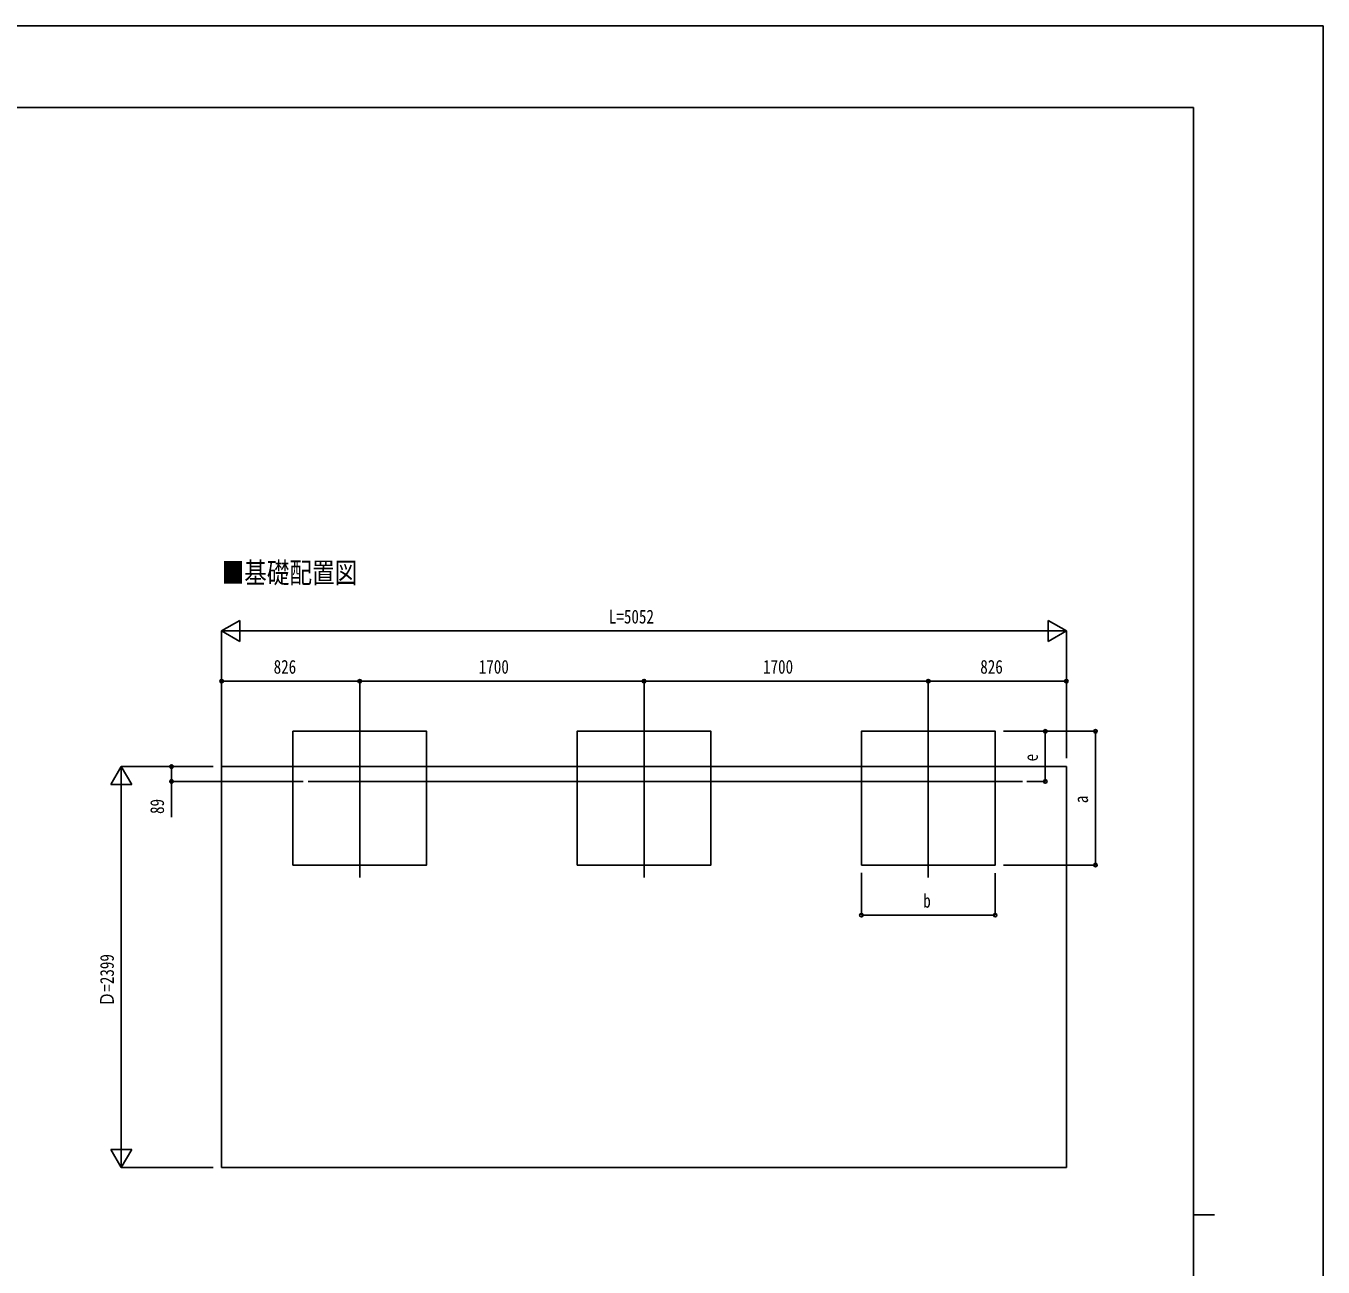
# Model space of a CAD drawing. Units: millimetres, scale not verified. Extents: x -10512 to 10512, y -7425 to 7425.
# Drawn here: x 2755 to 10512, y 0 to 7425 of the extents above; entities that cross this region are included whole.
import ezdxf
from ezdxf.enums import TextEntityAlignment as Align

# ---------------------------------------------------------------- set-up
doc = ezdxf.new("R2010")
doc.units = ezdxf.units.MM
doc.header["$LTSCALE"] = 40
for name, color, linetype in [('0-2_USER1', 3, 'Continuous'), ('0-3_YKK_12', 2, 'Continuous'), ('0-5_YKK_A1', 4, 'Continuous'), ('0-6_YKK_D', 6, 'Continuous'), ('0-7_YKK_ZWAK', 7, 'Continuous')]:
    doc.layers.add(name, color=color, linetype=linetype)
doc.styles.add('ＭＳ ゴシック', font='')
doc.styles.get('ＭＳ ゴシック').set_extended_font_data('MS Gothic')

msp = doc.modelspace()

# ---------------------------------------------------------------- linework, layer by layer
at = {"layer": '0-3_YKK_12'}
for p, q in [((4751.55, 3286.51), (4751.55, 2329.85)), ((6451.55, 3286.51), (6451.55, 2329.85)), ((8151.55, 3286.51), (8151.55, 2329.85)), ((4442.88, 2905.25), (8715.79, 2905.25))]:
    msp.add_line(p, q, dxfattribs=at)
at = {"layer": '0-5_YKK_A1'}
for p, q in [((3925.55, 2994.25), (8977.55, 2994.25)), ((3925.55, 2994.25), (3925.55, 595.25)), ((8977.55, 2994.25), (8977.55, 595.25)), ((8977.55, 595.25), (3925.55, 595.25))]:
    msp.add_line(p, q, dxfattribs=at)
for points in [[(4351.55, 2405.25), (5151.55, 2405.25), (5151.55, 3205.25), (4351.55, 3205.25)], [(6051.55, 2405.25), (6851.55, 2405.25), (6851.55, 3205.25), (6051.55, 3205.25)], [(7751.55, 2405.25), (8551.55, 2405.25), (8551.55, 3205.25), (7751.55, 3205.25)]]:
    msp.add_lwpolyline(points, close=True, dxfattribs=at)
at = {"layer": '0-6_YKK_D'}
for p, q in [((3925.55, 3805.25), (4033.8, 3867.75)), ((3925.55, 3044.25), (3925.55, 3806.25)), ((3925.55, 3805.25), (4033.8, 3742.75)), ((3925.55, 3805.25), (4142.06, 3805.25)), ((4033.8, 3742.75), (4033.8, 3867.75)), ((4050.55, 3805.25), (8852.55, 3805.25)), ((8977.55, 3805.25), (8761.04, 3805.25)), ((8977.55, 3805.25), (8869.3, 3867.75)), ((8869.3, 3867.75), (8869.3, 3742.75)), ((8977.55, 3805.25), (8869.3, 3742.75)), ((8977.55, 3044.25), (8977.55, 3806.25)), ((3925.55, 2995.25), (3925.55, 3506.25)), ((4751.55, 3505.25), (3925.55, 3505.25)), ((4751.55, 3287.51), (4751.55, 3506.25)), ((4751.55, 3287.51), (4751.55, 3506.25)), ((4751.55, 3505.25), (6451.55, 3505.25)), ((6451.55, 3287.51), (6451.55, 3506.25)), ((6451.55, 3287.51), (6451.55, 3506.25)), ((6451.55, 3505.25), (8151.55, 3505.25)), ((8151.55, 3266.45), (8151.55, 3506.25)), ((8151.55, 3266.45), (8151.55, 3506.25)), ((8151.55, 3505.25), (8977.55, 3505.25)), ((8977.55, 3266.45), (8977.55, 3506.25)), ((8601.55, 3205.25), (9152.55, 3205.25)), ((8602.55, 3205.25), (8852.55, 3205.25)), ((8851.55, 2905.25), (8851.55, 3205.25)), ((9151.55, 2405.25), (9151.55, 3205.25)), ((3325.55, 2994.25), (3263.05, 2885.99)), ((3875.55, 2994.25), (3324.55, 2994.25)), ((3325.55, 2994.25), (3388.05, 2885.99)), ((3325.55, 2994.25), (3325.55, 2777.74)), ((3875.55, 2994.25), (3624.55, 2994.25)), ((3263.05, 2885.99), (3388.05, 2885.99)), ((4413.1, 2905.25), (3624.55, 2905.25)), ((8740.36, 2905.25), (8852.55, 2905.25)), ((3325.55, 720.25), (3325.55, 2869.25)), ((8601.55, 2405.25), (9152.55, 2405.25)), ((7751.55, 2358.16), (7751.55, 2104.25)), ((8551.55, 2356.23), (8551.55, 2104.25)), ((7751.55, 2105.25), (8551.55, 2105.25)), ((3325.55, 595.25), (3325.55, 811.75)), ((3325.55, 595.25), (3263.05, 703.5)), ((3388.05, 703.5), (3263.05, 703.5)), ((3325.55, 595.25), (3388.05, 703.5)), ((3875.55, 595.25), (3324.55, 595.25))]:
    msp.add_line(p, q, dxfattribs=at)
msp.add_lwpolyline([(3625.55, 2994.25), (3625.55, 2905.25), (3625.55, 2690.75)], dxfattribs=at)
for centre in [(3925.55, 3505.25), (4751.55, 3505.25), (4751.55, 3505.25), (6451.55, 3505.25), (6451.55, 3505.25), (8151.55, 3505.25), (8151.55, 3505.25), (8977.55, 3505.25), (8851.55, 3205.25), (9151.55, 3205.25), (3625.55, 2994.25), (3625.55, 2905.25), (8851.55, 2905.25), (9151.55, 2405.25), (7751.55, 2105.25), (8551.55, 2105.25)]:
    msp.add_circle(centre, 10.62, dxfattribs=at)
at = {"layer": '0-7_YKK_ZWAK'}
for p, q in [((9737.55, 6937.5), (-9762.45, 6937.5)), ((9737.55, 6937.5), (9737.55, -6312.5)), ((9737.55, 312.5), (9862.55, 312.5))]:
    msp.add_line(p, q, dxfattribs=at)
msp.add_lwpolyline([(-10512.5, -7425), (10512.5, -7425), (10512.5, 7425), (-10512.5, 7425)], close=True, dxfattribs=at)

# ---------------------------------------------------------------- texts
at = {"layer": '0-2_USER1', "style": 'ＭＳ ゴシック', "width": 0.8}
msp.add_text('■基礎配置図', height=123.8, dxfattribs=at).set_placement((3925.49, 4054.85), align=Align.BOTTOM_LEFT)
at = {"layer": '0-6_YKK_D', "style": 'ＭＳ ゴシック', "width": 0.8}
for s, p in [('L=5052', (6241.55, 3825.25)), ('826', (4236.55, 3525.25)), ('1700', (5463.55, 3525.25)), ('1700', (7163.55, 3525.25)), ('826', (8462.55, 3525.25)), ('b', (8121.55, 2125.25))]:
    msp.add_text(s, height=82.48, dxfattribs=at).set_placement(p, align=Align.BOTTOM_LEFT)
for s, p in [('e', (8831.55, 3025.25)), ('89', (3605.55, 2710.75)), ('a', (9131.55, 2775.25)), ('Ｄ=2399', (3305.55, 1557.75))]:
    msp.add_text(s, height=82.48, rotation=90, dxfattribs=at).set_placement(p, align=Align.BOTTOM_LEFT)

doc.saveas('drawing.dxf')
